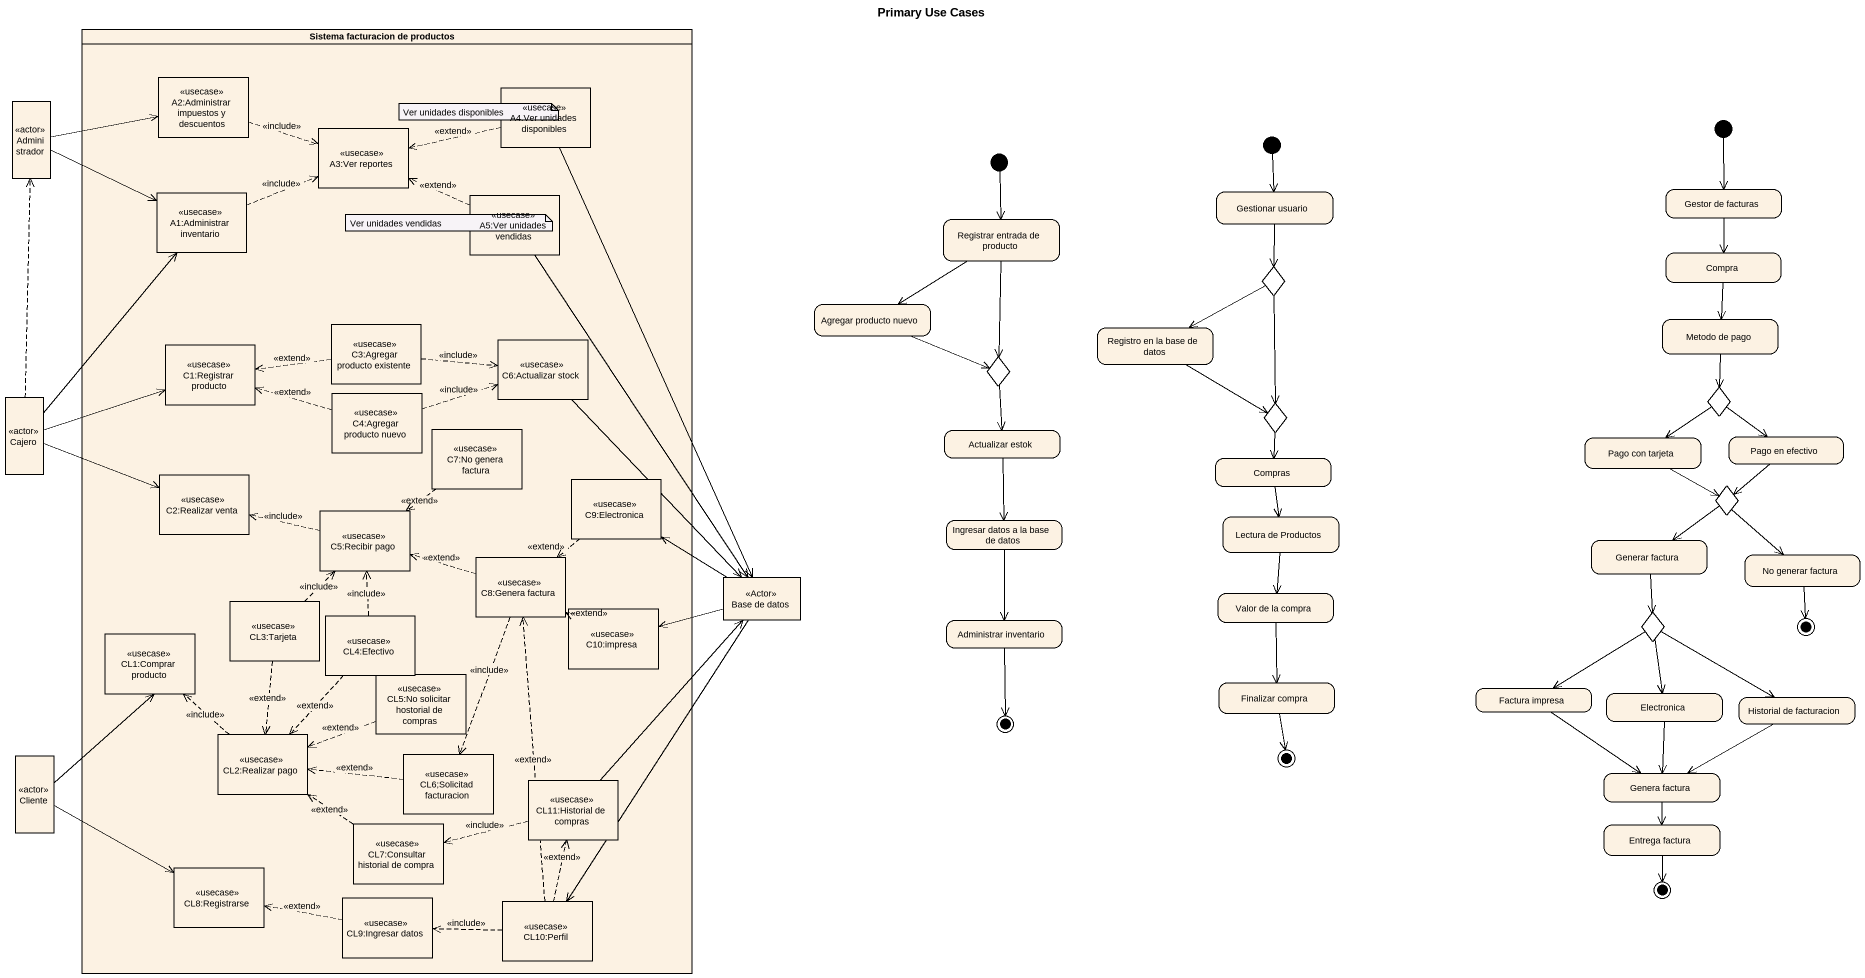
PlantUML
@startuml
title Primary Use Cases
hide empty description
state "Sistema facturacion de productos" as Sistema_facturacion_de <<partition>> #FCF2E3 {
  state "A2:Administrar impuestos y descuentos" as A2_Administrar_impuestos_y <<usecase>>
  state "A4.Ver unidades disponibles" as A4_Ver_unidades_disponibles <<usecase>>
  state "A3:Ver reportes" as A3_Ver_reportes <<usecase>>
  state "A1:Administrar inventario" as A1_Administrar_inventario <<usecase>>
  state "A5:Ver unidades vendidas" as A5_Ver_unidades_vendidas <<usecase>>
  state "C1:Registrar producto" as C1_Registrar_producto <<usecase>>
  state "C3:Agregar producto existente" as C3_Agregar_producto <<usecase>>
  state "C6:Actualizar stock" as C6_Actualizar_stock <<usecase>>
  state "C4:Agregar producto nuevo" as C4_Agregar_producto_nuevo <<usecase>>
  state "C7:No genera factura" as C7_No_genera_factura <<usecase>>
  state "C2:Realizar venta" as C2_Realizar_venta <<usecase>>
  state "C9:Electronica" as C9_Electronica <<usecase>>
  state "C5:Recibir pago" as C5_Recibir_pago <<usecase>>
  state "C8:Genera factura" as C8_Genera_factura <<usecase>>
  state "CL3:Tarjeta" as CL3_Tarjeta <<usecase>>
  state "CL4:Efectivo" as CL4_Efectivo <<usecase>>
  state "C10:impresa" as C10_impresa <<usecase>>
  state "CL1:Comprar producto" as CL1_Comprar_producto <<usecase>>
  state "CL5:No solicitar hostorial de compras" as CL5_No_solicitar_hostorial <<usecase>>
  state "CL2:Realizar pago" as CL2_Realizar_pago <<usecase>>
  state "CL6;Solicitad facturacion" as CL6_Solicitad_facturacion <<usecase>>
  state "CL11:Historial de compras" as CL11_Historial_de_compras <<usecase>>
  state "CL7:Consultar historial de compra" as CL7_Consultar_historial_de <<usecase>>
  state "CL8:Registrarse" as CL8_Registrarse <<usecase>>
  state "CL9:Ingresar datos" as CL9_Ingresar_datos <<usecase>>
  state "CL10:Perfil" as CL10_Perfil <<usecase>>
}
state Administrador <<actor>>
state initial1 <<start>>
state initial2 <<start>>
state initial3 <<start>>
state "Gestionar usuario" as Gestionar_usuario
state "Gestor de facturas" as Gestor_de_facturas
state "Registrar entrada de producto" as Registrar_entrada_de
state choice1 <<choice>>
state Compra
state "Agregar producto nuevo" as Agregar_producto_nuevo
state "Registro en la base de datos" as Registro_en_la_base_de_datos
state "Metodo de pago" as Metodo_de_pago
state choice2 <<choice>>
state choice3 <<choice>>
state Cajero <<actor>>
state choice4 <<choice>>
state "Actualizar estok" as Actualizar_estok
state Compras
state "Pago con tarjeta" as Pago_con_tarjeta
state "Pago en efectivo" as Pago_en_efectivo
state choice5 <<choice>>
state "Ingresar datos a la base de datos" as Ingresar_datos_a_la_base_de
state "Lectura de Productos" as Lectura_de_Productos
state "Generar factura" as Generar_factura
state "Base de datos" as Base_de_datos <<Actor>>
state "No generar factura" as No_generar_factura
state "Administrar inventario" as Administrar_inventario
state "Valor de la compra" as Valor_de_la_compra
state choice6 <<choice>>
state final1 <<end>>
state "Finalizar compra" as Finalizar_compra
state "Factura impresa" as Factura_impresa
state Electronica
state "Historial de facturacion" as Historial_de_facturacion
state final2 <<end>>
state Cliente <<actor>>
state final3 <<end>>
state "Genera factura" as Genera_factura
state "Entrega factura" as Entrega_factura
state final4 <<end>>
A2_Administrar_impuestos_y -right[dashed]-> A3_Ver_reportes : <<include>>
Administrador -right-> A2_Administrar_impuestos_y
Administrador -right-> A1_Administrar_inventario
A4_Ver_unidades_disponibles -left[dashed]-> A3_Ver_reportes : <<extend>>
A4_Ver_unidades_disponibles --> Base_de_datos
initial1 --> Registrar_entrada_de
initial2 --> Gestionar_usuario
initial3 --> Gestor_de_facturas
A1_Administrar_inventario -right[dashed]-> A3_Ver_reportes : <<include>>
A5_Ver_unidades_vendidas -left[dashed]-> A3_Ver_reportes : <<extend>>
A5_Ver_unidades_vendidas --> Base_de_datos
Gestionar_usuario --> choice1
Gestor_de_facturas --> Compra
Registrar_entrada_de --> Agregar_producto_nuevo
Registrar_entrada_de --> choice2
choice1 -left-> Registro_en_la_base_de_datos
choice1 --> choice4
Compra --> Metodo_de_pago
Agregar_producto_nuevo -right-> choice2
C3_Agregar_producto -left[dashed]-> C1_Registrar_producto : <<extend>>
C3_Agregar_producto -right[dashed]-> C6_Actualizar_stock : <<include>>
C6_Actualizar_stock --> Base_de_datos
Registro_en_la_base_de_datos -right-> choice4
Metodo_de_pago --> choice3
choice2 --> Actualizar_estok
choice3 --> Pago_con_tarjeta
choice3 --> Pago_en_efectivo
Cajero -up[dashed]-> Administrador
Cajero -up-> A1_Administrar_inventario
Cajero -right-> C1_Registrar_producto
Cajero -right-> C2_Realizar_venta
C4_Agregar_producto_nuevo -left[dashed]-> C1_Registrar_producto : <<extend>>
C4_Agregar_producto_nuevo -right[dashed]-> C6_Actualizar_stock : <<include>>
choice4 --> Compras
C7_No_genera_factura -[dashed]-> C5_Recibir_pago : <<extend>>
Actualizar_estok --> Ingresar_datos_a_la_base_de
Compras --> Lectura_de_Productos
Pago_con_tarjeta -right-> choice5
Pago_en_efectivo --> choice5
C9_Electronica -[dashed]-> C8_Genera_factura : <<extend>>
choice5 --> Generar_factura
choice5 --> No_generar_factura
C5_Recibir_pago -left[dashed]-> C2_Realizar_venta : <<include>>
Ingresar_datos_a_la_base_de --> Administrar_inventario
Lectura_de_Productos --> Valor_de_la_compra
Generar_factura --> choice6
C8_Genera_factura -left[dashed]-> C5_Recibir_pago : <<extend>>
C8_Genera_factura -[dashed]-> CL6_Solicitad_facturacion : <<include>>
Base_de_datos -up-> C9_Electronica
Base_de_datos -left-> C10_impresa
Base_de_datos --> CL10_Perfil
No_generar_factura --> final1
CL3_Tarjeta -up[dashed]-> C5_Recibir_pago : <<include>>
CL3_Tarjeta -[dashed]-> CL2_Realizar_pago : <<extend>>
CL4_Efectivo -up[dashed]-> C5_Recibir_pago : <<include>>
CL4_Efectivo -[dashed]-> CL2_Realizar_pago : <<extend>>
C10_impresa -left[dashed]-> C8_Genera_factura : <<extend>>
Administrar_inventario --> final2
Valor_de_la_compra --> Finalizar_compra
choice6 --> Factura_impresa
choice6 --> Electronica
choice6 -right-> Historial_de_facturacion
CL5_No_solicitar_hostorial -left[dashed]-> CL2_Realizar_pago : <<extend>>
Finalizar_compra --> final3
Factura_impresa --> Genera_factura
Electronica --> Genera_factura
Historial_de_facturacion -left-> Genera_factura
CL2_Realizar_pago -up[dashed]-> CL1_Comprar_producto : <<include>>
Cliente -up-> CL1_Comprar_producto
Cliente -right-> CL8_Registrarse
CL6_Solicitad_facturacion -left[dashed]-> CL2_Realizar_pago : <<extend>>
Genera_factura --> Entrega_factura
CL11_Historial_de_compras -up-> Base_de_datos
CL11_Historial_de_compras -left[dashed]-> CL7_Consultar_historial_de : <<include>>
CL7_Consultar_historial_de -up[dashed]-> CL2_Realizar_pago : <<extend>>
Entrega_factura --> final4
CL9_Ingresar_datos -left[dashed]-> CL8_Registrarse : <<extend>>
CL10_Perfil -up[dashed]-> C8_Genera_factura : <<extend>>
CL10_Perfil -up[dashed]-> CL11_Historial_de_compras : <<extend>>
CL10_Perfil -left[dashed]-> CL9_Ingresar_datos : <<include>>
note as N1
  Ver unidades disponibles
end note
note as N2
  Ver unidades vendidas
end note
@enduml
